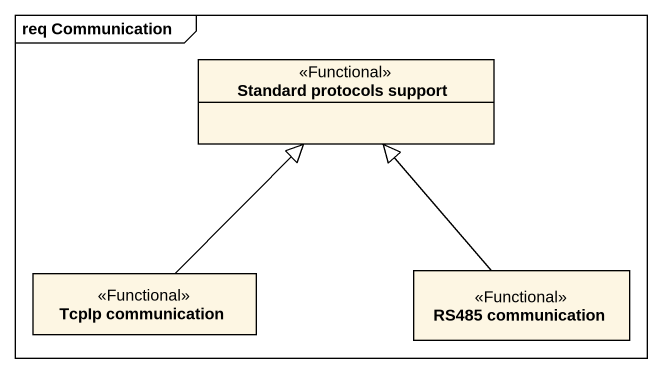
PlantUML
@startuml
mainframe req Communication
hide circle
hide empty members
class "Standard protocols support" as Standard_protocols_support <<Functional>>
class "TcpIp communication" as TcpIp_communication <<Functional>>
class "RS485 communication" as RS485_communication <<Functional>>
TcpIp_communication -up-|> Standard_protocols_support
RS485_communication -up-|> Standard_protocols_support
@enduml
